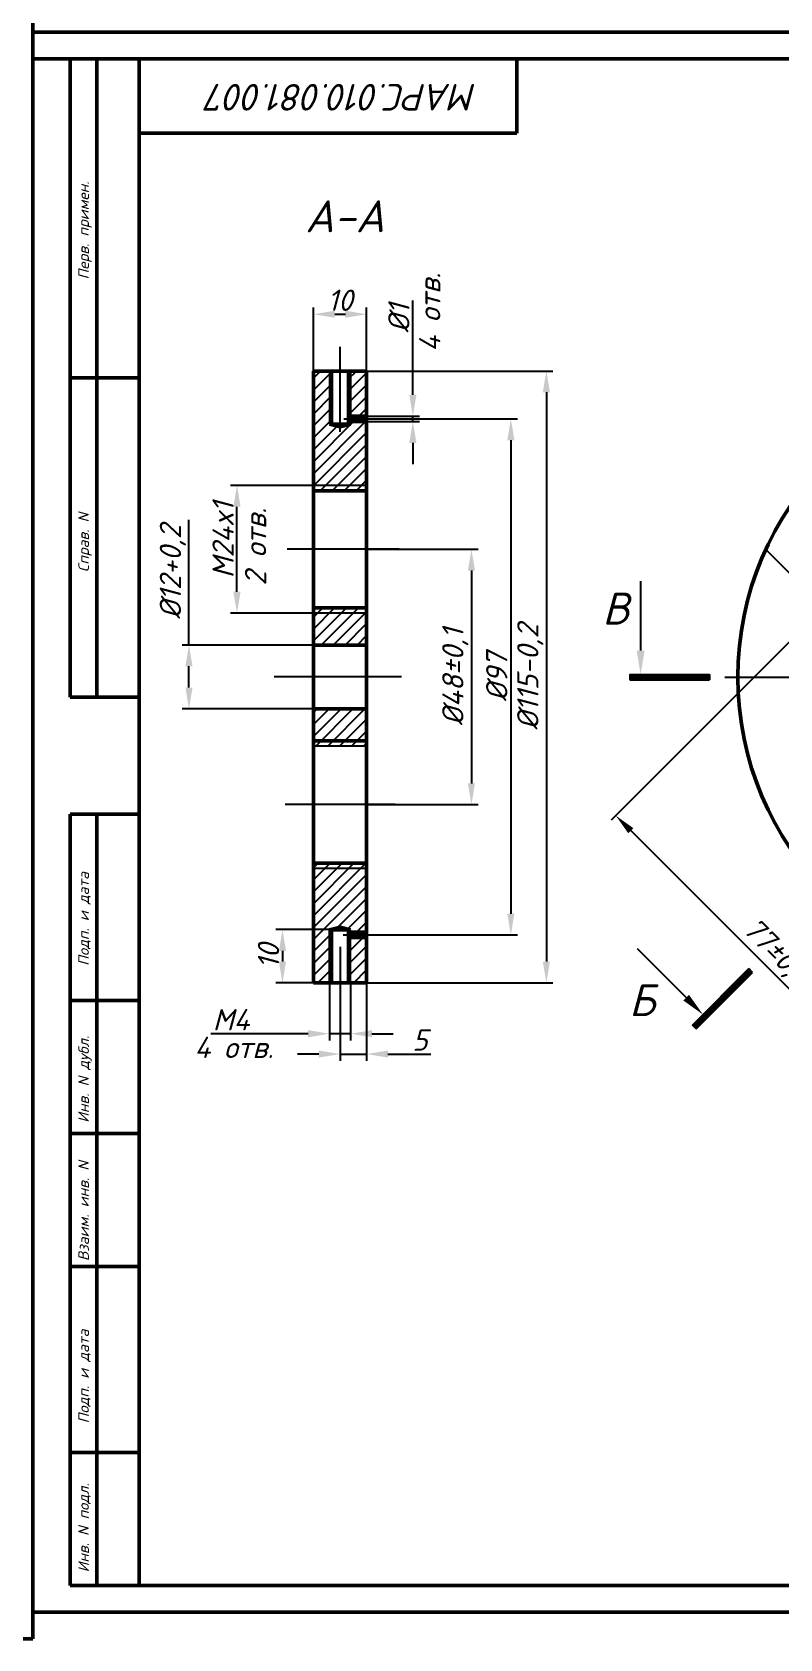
# Model space of a CAD drawing. Header units: millimetres. Extents: x -5427 to 3670, y -5891 to 948.
# Drawn here: x -5007.3 to -4866.6, y -235.5 to 66.5 of the extents above; entities that cross this region are included whole.
import ezdxf

# ---------------------------------------------------------------- set-up
doc = ezdxf.new("R2010")
doc.units = ezdxf.units.MM
doc.header["$MEASUREMENT"] = 0
doc.linetypes.add('ACAD_ISO04W100', pattern=[30, 24, -3, 0, -3])
doc.layers.add('оси', color=1, linetype='ACAD_ISO04W100')
doc.layers.add('Толстые', color=7, linetype='Continuous', lineweight=50)
doc.layers.add('Тонкие', color=140, linetype='Continuous', lineweight=25)
doc.styles.get("Standard").update_dxf_attribs({"font": 'isocpeui.ttf'})
doc.styles.add('Для рамки', font='simplex.shx', dxfattribs={"oblique": 15, "height": 4})
doc.dimstyles.new('ISO-25', dxfattribs={"dimtxt": 4, "dimasz": 4, "dimexe": 1.25, "dimexo": 0, "dimtad": 1, "dimtxsty": 'Standard', "dimcen": 2.5, "dimadec": 0, "dimazin": 0, "dimtfac": 1, "dimtmove": 0, "dimatfit": 3, "dimfxl": 1, "dimarcsym": 0})

# ---------------------------------------------------------------- blocks, each defined once
blk = doc.blocks.new('BORDER')
for p, q in [((1, 1), (0, 1)), ((0, 1), (0, 0)), ((1, 0), (1, 1)), ((0, 0), (1, 0))]:
    blk.add_line(p, q)
blk = doc.blocks.new('*D550')
at = {"layer": 'Defpoints', "color": 0, "transparency": 16777216}
for p in [(-4858.39, -41.66), (-4803.94, -96.1), (-4843.06, -135.22)]:
    blk.add_point(p, dxfattribs=at)
at = {"layer": 'Тонкие', "color": 0, "lineweight": -2, "transparency": 16777216}
for p, q in [((-4858.39, -41.66), (-4898.39, -81.66)), ((-4894.67, -83.6), (-4845.88, -132.39)), ((-4803.94, -96.1), (-4843.94, -136.1))]:
    blk.add_line(p, q, dxfattribs=at)
at = {"layer": 'Тонкие', "color": 0, "transparency": 16777216}
for points in [[(-4894.2, -83.13), (-4895.15, -84.07), (-4897.5, -80.77)], [(-4845.41, -131.92), (-4846.36, -132.86), (-4843.06, -135.22)]]:
    blk.add_solid(points, dxfattribs=at)
at = {"layer": 'Тонкие', "color": 0, "transparency": 16777216, "insert": (-4867.62, -106.38), "char_height": 4, "attachment_point": 5, "rotation": 315}
blk.add_mtext('77%%p0,1', dxfattribs=at)
blk = doc.blocks.new('*D551')
at = {"layer": 'Defpoints', "color": 0, "transparency": 16777216}
for p in [(-4977.78, -48.71), (-4954.36, -48.71), (-4954.36, -60.71)]:
    blk.add_point(p, dxfattribs=at)
at = {"layer": 'Тонкие', "color": 0, "lineweight": -2, "transparency": 16777216}
for p, q in [((-4977.78, -48.71), (-4977.78, -25.21)), ((-4954.36, -48.71), (-4979.03, -48.71)), ((-4977.78, -56.71), (-4977.78, -52.71)), ((-4954.36, -60.71), (-4979.03, -60.71))]:
    blk.add_line(p, q, dxfattribs=at)
at = {"layer": 'Тонкие', "color": 0, "transparency": 16777216}
for points in [[(-4978.44, -52.71), (-4977.11, -52.71), (-4977.78, -48.71)], [(-4978.44, -56.71), (-4977.11, -56.71), (-4977.78, -60.71)]]:
    blk.add_solid(points, dxfattribs=at)
at = {"layer": 'Тонкие', "color": 0, "transparency": 16777216, "insert": (-4980.8, -34.96), "char_height": 4, "attachment_point": 5, "rotation": 90}
blk.add_mtext('%%c12+0,2', dxfattribs=at)
blk = doc.blocks.new('*D552')
at = {"layer": 'Defpoints', "color": 0, "transparency": 16777216}
for p in [(-4944.36, 2.79), (-4944.36, -112.21), (-4910.55, -112.21)]:
    blk.add_point(p, dxfattribs=at)
at = {"layer": 'Тонкие', "color": 0, "lineweight": -2, "transparency": 16777216}
for p, q in [((-4944.36, 2.79), (-4909.3, 2.79)), ((-4910.55, -1.21), (-4910.55, -108.21)), ((-4944.36, -112.21), (-4909.3, -112.21))]:
    blk.add_line(p, q, dxfattribs=at)
at = {"layer": 'Тонкие', "color": 0, "transparency": 16777216}
for points in [[(-4911.22, -1.21), (-4909.88, -1.21), (-4910.55, 2.79)], [(-4911.22, -108.21), (-4909.88, -108.21), (-4910.55, -112.21)]]:
    blk.add_solid(points, dxfattribs=at)
at = {"layer": 'Тонкие', "color": 0, "transparency": 16777216, "insert": (-4913.57, -54.71), "char_height": 4, "attachment_point": 5, "rotation": 90}
blk.add_mtext('%%c115-0,2', dxfattribs=at)
blk = doc.blocks.new('*D553')
at = {"layer": 'Defpoints', "color": 0, "transparency": 16777216}
for p in [(-4944.36, -6.21), (-4944.36, -103.21), (-4917.23, -103.21)]:
    blk.add_point(p, dxfattribs=at)
at = {"layer": 'Тонкие', "color": 0, "lineweight": -2, "transparency": 16777216}
for p, q in [((-4944.36, -6.21), (-4915.98, -6.21)), ((-4917.23, -10.21), (-4917.23, -99.21)), ((-4944.36, -103.21), (-4915.98, -103.21))]:
    blk.add_line(p, q, dxfattribs=at)
at = {"layer": 'Тонкие', "color": 0, "transparency": 16777216}
for points in [[(-4917.89, -10.21), (-4916.56, -10.21), (-4917.23, -6.21)], [(-4917.89, -99.21), (-4916.56, -99.21), (-4917.23, -103.21)]]:
    blk.add_solid(points, dxfattribs=at)
at = {"layer": 'Тонкие', "color": 0, "transparency": 16777216, "insert": (-4919.88, -54.71), "char_height": 4, "attachment_point": 5, "rotation": 90}
blk.add_mtext('%%c97', dxfattribs=at)
blk = doc.blocks.new('*D554')
at = {"layer": 'Defpoints', "color": 0, "transparency": 16777216}
for p in [(-4944.36, -30.71), (-4944.36, -78.71), (-4924.64, -78.71)]:
    blk.add_point(p, dxfattribs=at)
at = {"layer": 'Тонкие', "color": 0, "lineweight": -2, "transparency": 16777216}
for p, q in [((-4944.36, -30.71), (-4923.39, -30.71)), ((-4924.64, -34.71), (-4924.64, -74.71)), ((-4944.36, -78.71), (-4923.39, -78.71))]:
    blk.add_line(p, q, dxfattribs=at)
at = {"layer": 'Тонкие', "color": 0, "transparency": 16777216}
for points in [[(-4925.31, -34.71), (-4923.98, -34.71), (-4924.64, -30.71)], [(-4925.31, -74.71), (-4923.98, -74.71), (-4924.64, -78.71)]]:
    blk.add_solid(points, dxfattribs=at)
at = {"layer": 'Тонкие', "color": 0, "transparency": 16777216, "insert": (-4927.67, -54.71), "char_height": 4, "attachment_point": 5, "rotation": 90}
blk.add_mtext('%%c48%%p0,1', dxfattribs=at)
blk = doc.blocks.new('*D555')
at = {"layer": 'Defpoints', "color": 0, "transparency": 16777216}
for p in [(-4951.36, -112.21), (-4947.36, -112.21), (-4947.36, -121.77)]:
    blk.add_point(p, dxfattribs=at)
at = {"layer": 'Тонкие', "color": 0, "lineweight": -2, "transparency": 16777216}
for p, q in [((-4951.36, -112.21), (-4951.36, -123.02)), ((-4947.36, -112.21), (-4947.36, -123.02)), ((-4955.36, -121.77), (-4973.68, -121.77)), ((-4947.36, -121.77), (-4951.36, -121.77)), ((-4943.36, -121.77), (-4939.36, -121.77))]:
    blk.add_line(p, q, dxfattribs=at)
at = {"layer": 'Тонкие', "color": 0, "transparency": 16777216}
for points in [[(-4955.36, -121.1), (-4955.36, -122.44), (-4951.36, -121.77)], [(-4943.36, -121.1), (-4943.36, -122.44), (-4947.36, -121.77)]]:
    blk.add_solid(points, dxfattribs=at)
at = {"layer": 'Тонкие', "color": 0, "transparency": 16777216, "insert": (-4969.84, -119.14), "char_height": 4, "attachment_point": 5}
blk.add_mtext('M4', dxfattribs=at)
blk = doc.blocks.new('*D556')
at = {"layer": 'Defpoints', "color": 0, "transparency": 16777216}
for p in [(-4951.36, -102.21), (-4960.18, -112.21), (-4951.36, -112.21)]:
    blk.add_point(p, dxfattribs=at)
at = {"layer": 'Тонкие', "color": 0, "lineweight": -2, "transparency": 16777216}
for p, q in [((-4951.36, -102.21), (-4961.43, -102.21)), ((-4960.18, -106.21), (-4960.18, -108.21)), ((-4951.36, -112.21), (-4961.43, -112.21))]:
    blk.add_line(p, q, dxfattribs=at)
at = {"layer": 'Тонкие', "color": 0, "transparency": 16777216}
for points in [[(-4960.85, -106.21), (-4959.52, -106.21), (-4960.18, -102.21)], [(-4960.85, -108.21), (-4959.52, -108.21), (-4960.18, -112.21)]]:
    blk.add_solid(points, dxfattribs=at)
at = {"layer": 'Тонкие', "color": 0, "transparency": 16777216, "insert": (-4962.81, -107.21), "char_height": 4, "attachment_point": 5, "rotation": 90}
blk.add_mtext('10', dxfattribs=at)
blk = doc.blocks.new('*D557')
at = {"layer": 'Defpoints', "color": 0, "transparency": 16777216}
for p in [(-4949.36, -112.21), (-4944.36, -112.21), (-4944.36, -125.59)]:
    blk.add_point(p, dxfattribs=at)
at = {"layer": 'Тонкие', "color": 0, "lineweight": -2, "transparency": 16777216}
for p, q in [((-4949.36, -112.21), (-4949.36, -126.84)), ((-4944.36, -112.21), (-4944.36, -126.84)), ((-4953.36, -125.59), (-4957.36, -125.59)), ((-4949.36, -125.59), (-4944.36, -125.59)), ((-4940.36, -125.59), (-4932.3, -125.59))]:
    blk.add_line(p, q, dxfattribs=at)
at = {"layer": 'Тонкие', "color": 0, "transparency": 16777216}
for points in [[(-4953.36, -124.93), (-4953.36, -126.26), (-4949.36, -125.59)], [(-4940.36, -124.93), (-4940.36, -126.26), (-4944.36, -125.59)]]:
    blk.add_solid(points, dxfattribs=at)
at = {"layer": 'Тонкие', "color": 0, "transparency": 16777216, "insert": (-4934.33, -122.97), "char_height": 4, "attachment_point": 5}
blk.add_mtext('5', dxfattribs=at)
blk = doc.blocks.new('*D558')
at = {"layer": 'Defpoints', "color": 0, "transparency": 16777216}
for p in [(-4968.74, -18.71), (-4954.31, -18.71), (-4954.36, -42.71)]:
    blk.add_point(p, dxfattribs=at)
at = {"layer": 'Тонкие', "color": 0, "lineweight": -2, "transparency": 16777216}
for p, q in [((-4954.31, -18.71), (-4969.99, -18.71)), ((-4968.74, -38.71), (-4968.74, -22.71)), ((-4954.36, -42.71), (-4969.99, -42.71))]:
    blk.add_line(p, q, dxfattribs=at)
at = {"layer": 'Тонкие', "color": 0, "transparency": 16777216}
for points in [[(-4969.41, -22.71), (-4968.07, -22.71), (-4968.74, -18.71)], [(-4969.41, -38.71), (-4968.07, -38.71), (-4968.74, -42.71)]]:
    blk.add_solid(points, dxfattribs=at)
at = {"layer": 'Тонкие', "color": 0, "transparency": 16777216, "insert": (-4971.36, -28.97), "char_height": 4, "attachment_point": 5, "rotation": 90}
blk.add_mtext('M24x1', dxfattribs=at)
blk = doc.blocks.new('*D559')
at = {"layer": 'Defpoints', "color": 0, "transparency": 16777216}
for p in [(-4944.36, 13.46), (-4954.36, 2.79), (-4944.36, 2.79)]:
    blk.add_point(p, dxfattribs=at)
at = {"layer": 'Тонкие', "color": 0, "lineweight": -2, "transparency": 16777216}
for p, q in [((-4954.36, 2.79), (-4954.36, 14.71)), ((-4950.36, 13.46), (-4948.36, 13.46)), ((-4944.36, 2.79), (-4944.36, 14.71))]:
    blk.add_line(p, q, dxfattribs=at)
at = {"layer": 'Тонкие', "color": 0, "transparency": 16777216}
for points in [[(-4950.36, 14.13), (-4950.36, 12.8), (-4954.36, 13.46)], [(-4948.36, 14.13), (-4948.36, 12.8), (-4944.36, 13.46)]]:
    blk.add_solid(points, dxfattribs=at)
at = {"layer": 'Тонкие', "color": 0, "transparency": 16777216, "insert": (-4949.36, 16.09), "char_height": 4, "attachment_point": 5}
blk.add_mtext('10', dxfattribs=at)
blk = doc.blocks.new('*D560')
at = {"layer": 'Defpoints', "color": 0, "transparency": 16777216}
for p in [(-4944.36, -5.71), (-4944.36, -6.71), (-4935.66, -6.71)]:
    blk.add_point(p, dxfattribs=at)
at = {"layer": 'Тонкие', "color": 0, "lineweight": -2, "transparency": 16777216}
for p, q in [((-4935.66, -1.71), (-4935.66, 16.03)), ((-4944.36, -5.71), (-4934.41, -5.71)), ((-4935.66, -6.71), (-4935.66, -5.71)), ((-4944.36, -6.71), (-4934.41, -6.71)), ((-4935.66, -10.71), (-4935.66, -14.71))]:
    blk.add_line(p, q, dxfattribs=at)
at = {"layer": 'Тонкие', "color": 0, "transparency": 16777216}
for points in [[(-4936.33, -1.71), (-4934.99, -1.71), (-4935.66, -5.71)], [(-4936.33, -10.71), (-4934.99, -10.71), (-4935.66, -6.71)]]:
    blk.add_solid(points, dxfattribs=at)
at = {"layer": 'Тонкие', "color": 0, "transparency": 16777216, "insert": (-4938.29, 12.71), "char_height": 4, "attachment_point": 5, "rotation": 90}
blk.add_mtext('%%c1', dxfattribs=at)

msp = doc.modelspace()

# ---------------------------------------------------------------- hatches: boundary and pattern name
at = {"layer": 'Тонкие'}
h = msp.add_hatch(dxfattribs=at)
h.set_pattern_fill('ANSI37', color=256, scale=0.05, style=0)
h.set_pattern_definition([(45, (-7312.65057, 728.60746), (-0.1122532015, 0.1122532015), []), (135, (-7312.65057, 728.60746), (-0.1122532015, -0.1122532015), [])])
h.paths.add_polyline_path([(-4871.747, -110.249), (-4872.454, -109.542), (-4883.061, -120.148), (-4882.354, -120.856)])
h.paths.add_polyline_path([(-4755.404, 6.858), (-4756.111, 7.565), (-4766.717, -3.042), (-4766.01, -3.749)])
h = msp.add_hatch(dxfattribs=at)
h.set_pattern_fill('ANSI31', color=256, scale=0.5, style=0)
h.set_pattern_definition([(45, (-7338.8545, 728.6075), (-1.122532, 1.122532), [])])
h.paths.add_polyline_path([(-4947.364, -112.214), (-4944.364, -112.214), (-4944.364, -103.714), (-4947.364, -103.714)])
h.paths.add_polyline_path([(-4949.364, -101.714), (-4947.364, -102.214), (-4947.364, -102.714), (-4944.364, -102.714), (-4944.364, -90.714), (-4954.364, -90.714), (-4954.364, -112.214), (-4951.364, -112.214), (-4951.364, -102.214)])
h.paths.add_polyline_path([(-4954.364, -60.714), (-4954.364, -66.714), (-4944.364, -66.714), (-4944.364, -60.714)])
h.paths.add_polyline_path([(-4954.364, -42.714), (-4954.364, -48.714), (-4944.364, -48.714), (-4944.364, -42.714)])
h.paths.add_polyline_path([(-4944.364, -18.714), (-4944.364, -6.714), (-4947.364, -6.714), (-4947.364, -7.214), (-4949.364, -7.714), (-4949.364, -7.714), (-4951.364, -7.214), (-4951.364, 2.786), (-4954.364, 2.786), (-4954.364, -18.714)])
h.paths.add_polyline_path([(-4947.364, -5.714), (-4944.364, -5.714), (-4944.364, 2.786), (-4947.364, 2.786)])
h.paths.add_polyline_path([(-4954.364, -89.714), (-4954.364, -90.714), (-4944.364, -90.714), (-4944.364, -89.714)])
h.paths.add_polyline_path([(-4954.364, -66.714), (-4954.364, -67.714), (-4944.364, -67.714), (-4944.364, -66.714)])
h.paths.add_polyline_path([(-4944.364, -42.714), (-4944.364, -41.714), (-4954.364, -41.714), (-4954.364, -42.714)])
h.paths.add_polyline_path([(-4944.364, -19.714), (-4944.364, -18.714), (-4954.364, -18.714), (-4954.364, -19.714)])
h.paths.add_polyline_path([(-4947.764, -112.214), (-4947.364, -112.214), (-4947.364, -103.714), (-4947.764, -103.714)], flags=17)
h.paths.add_polyline_path([(-4950.964, -102.214), (-4951.364, -102.214), (-4951.364, -112.214), (-4950.964, -112.214)], flags=17)
h.paths.add_polyline_path([(-4951.364, -7.214), (-4950.964, -7.214), (-4950.964, 2.786), (-4951.364, 2.786)], flags=16)
h.paths.add_polyline_path([(-4947.364, 2.786), (-4947.764, 2.786), (-4947.764, -5.714), (-4947.364, -5.714)], flags=17)
h.paths.add_polyline_path([(-4947.764, -7.214), (-4947.364, -7.214), (-4947.364, -6.714), (-4947.764, -6.714)], flags=17)
h = msp.add_hatch(dxfattribs=at)
h.set_pattern_fill('ANSI37', color=256, scale=0.05, style=0)
h.set_pattern_definition([(45, (-8521.66982, 717.60746), (-0.1122532015, 0.1122532015), []), (135, (-8521.66982, 717.60746), (-0.1122532015, -0.1122532015), [])])
h.paths.add_polyline_path([(-4879.854, -54.254), (-4894.854, -54.254), (-4894.854, -55.254), (-4879.854, -55.254)])
h.paths.add_polyline_path([(-4735.32, -54.097), (-4750.32, -54.097), (-4750.32, -55.097), (-4735.32, -55.097)])

# ---------------------------------------------------------------- linework, layer by layer
at = {"layer": 'оси'}
for p, q in [((-4949.364, -8.623), (-4949.364, 7.319)), ((-4948.665, -6.214), (-4942.686, -6.214)), ((-4938.25, -30.714), (-4959.307, -30.714)), ((-4793.042, -107), (-4869.282, -30.759)), ((-4937.775, -54.721), (-4962.131, -54.707)), ((-4876.977, -54.738), (-4756.375, -54.738)), ((-4938.985, -78.714), (-4959.674, -78.714)), ((-4949.364, -105.452), (-4949.364, -117.747)), ((-4948.756, -103.214), (-4942.537, -103.214))]:
    msp.add_line(p, q, dxfattribs=at)
at = {"layer": 'Толстые'}
for p, q in [((-5000.097, -58.514), (-5000.097, 61.486)), ((-5000.097, 61.486), (-4987.097, 61.486)), ((-4995.097, -58.514), (-4995.097, 61.486)), ((-4987.097, 1.486), (-5000.097, 1.486)), ((-4954.364, 2.786), (-4954.364, -112.214)), ((-4954.364, 2.786), (-4944.364, 2.786)), ((-4950.964, 2.786), (-4950.964, -7.214)), ((-4947.764, 2.786), (-4947.764, -7.214)), ((-4947.364, 2.786), (-4945.364, 2.786)), ((-4944.364, 2.786), (-4944.364, -112.214)), ((-4947.764, -5.714), (-4944.364, -5.714)), ((-4951.364, -7.214), (-4947.364, -7.214)), ((-4949.364, -7.714), (-4951.364, -7.214)), ((-4949.364, -7.714), (-4947.364, -7.214)), ((-4947.764, -6.714), (-4944.364, -6.714)), ((-4944.364, -19.714), (-4954.364, -19.714)), ((-4944.364, -41.714), (-4954.364, -41.714)), ((-4944.364, -48.714), (-4954.364, -48.714)), ((-4987.097, -58.514), (-5000.097, -58.514)), ((-4944.364, -60.714), (-4954.364, -60.714)), ((-4944.364, -66.714), (-4954.364, -66.714)), ((-5000.097, -225.514), (-5000.118, -80.52)), ((-5000.097, -80.514), (-4987.097, -80.514)), ((-4995.097, -225.514), (-4995.097, -80.514)), ((-4944.364, -89.714), (-4954.364, -89.714)), ((-4951.364, -102.214), (-4949.364, -101.714)), ((-4951.364, -102.214), (-4947.364, -102.214)), ((-4950.964, -112.214), (-4950.964, -102.214)), ((-4949.364, -101.714), (-4947.364, -102.214)), ((-4947.764, -112.214), (-4947.764, -102.214)), ((-4947.764, -102.714), (-4944.364, -102.714)), ((-4947.764, -103.714), (-4944.364, -103.714)), ((-4954.364, -112.214), (-4944.364, -112.214)), ((-5000.097, -115.514), (-4987.097, -115.514)), ((-5000.097, -140.514), (-4987.097, -140.514)), ((-5000.097, -165.514), (-4987.097, -165.514)), ((-5000.097, -200.514), (-4987.097, -200.514))]:
    msp.add_line(p, q, dxfattribs=at)
for points in [[(-4999.118, 61.486), (-4987.118, 61.486), (-4592.118, 61.486)], [(-4987.118, 61.486), (-4987.118, -225.514)], [(-4916.118, 47.486), (-4916.118, 61.486)], [(-4916.118, 47.486), (-4986.118, 47.486), (-4987.118, 47.486)], [(-4592.118, -225.514), (-4777.118, -225.514), (-4987.118, -225.514), (-5000.097, -225.514)]]:
    msp.add_lwpolyline(points, dxfattribs=at)
msp.add_circle((-4817.021, -54.738), 57.5, dxfattribs=at)
at = {"layer": 'Тонкие'}
for p, q in [((-4951.364, 2.786), (-4951.364, -7.214)), ((-4947.364, 2.786), (-4947.364, -7.214)), ((-4944.364, -18.714), (-4954.364, -18.714)), ((-4892.814, -36.697), (-4892.814, -49.754)), ((-4944.364, -42.714), (-4954.364, -42.714)), ((-4894.854, -54.254), (-4879.854, -54.254)), ((-4894.854, -54.254), (-4894.854, -55.254)), ((-4879.854, -54.254), (-4879.854, -55.254)), ((-4894.854, -55.254), (-4879.854, -55.254)), ((-4944.364, -67.714), (-4954.364, -67.714)), ((-4944.364, -90.714), (-4954.364, -90.714)), ((-4951.364, -112.214), (-4951.364, -102.214)), ((-4947.364, -112.214), (-4947.364, -102.214)), ((-4893.497, -105.755), (-4884.264, -114.988)), ((-4883.061, -120.148), (-4872.454, -109.542)), ((-4882.354, -120.856), (-4871.747, -110.249)), ((-4871.747, -110.249), (-4872.454, -109.542)), ((-4882.354, -120.856), (-4883.061, -120.148))]:
    msp.add_line(p, q, dxfattribs=at)
for points in [[(-4893.564, -49.754), (-4892.064, -49.754), (-4892.814, -54.254)], [(-4884.795, -115.518), (-4883.734, -114.458), (-4881.082, -118.17)]]:
    msp.add_solid(points, dxfattribs=at)

# ---------------------------------------------------------------- block references
at = {"layer": 'Толстые', "xscale": 594, "yscale": 420, "zscale": 594, "rotation": 90}
msp.add_blockref('BORDER', (-5007.118, -235.514), dxfattribs=at)
at = {"layer": 'Толстые', "xscale": 420, "yscale": 297, "zscale": 420}
for p in [(-5007.118, 61.486), (-5007.118, -230.514)]:
    msp.add_blockref('BORDER', p, dxfattribs=at)

# ---------------------------------------------------------------- texts
at = {"layer": 'Тонкие'}
for s, height, rotation, p in [('МАРС.010.081.007', 5, 180, (-4923.537, 56.749)), ('4 отв.', 4, 90, (-4930.479, 6.393)), ('2 отв.', 4, 90, (-4963.24, -37.543))]:
    msp.add_text(s, height=height, rotation=rotation, dxfattribs=at).set_placement(p)
at = {"layer": 'Тонкие', "style": 'Для рамки', "oblique": 15}
for s, p in [('Перв. примен.', (-4996.597, 19.986)), ('Справ. N', (-4996.597, -35.014)), ('Подп. и дата', (-4996.597, -109.014)), ('Инв. N дубл.', (-4996.597, -138.514)), ('Взаим. инв. N', (-4996.597, -164.514)), ('Подп. и дата', (-4996.597, -195.014)), ('Инв. N подл.', (-4996.597, -223.014))]:
    msp.add_text(s, height=2, rotation=90, dxfattribs=at).set_placement(p)
at = {"layer": 'Тонкие'}
for s, height, p in [('А-А', 6, (-4955.896, 28.871)), ('В', 6, (-4900.025, -44.864)), ('Б', 6, (-4895.014, -118.466)), ('4 отв.', 4, (-4976.751, -126.341))]:
    msp.add_text(s, height=height, dxfattribs=at).set_placement(p)

# ---------------------------------------------------------------- dimensions: what is measured, and where the dimension line sits
dim = msp.add_linear_dim(base=(-4944.364, 13.463), p1=(-4954.364, 2.786), p2=(-4944.364, 2.786), dimstyle='ISO-25', dxfattribs=at)
dim.commit()
dim.dimension.update_dxf_attribs({"geometry": '*D559', "text_midpoint": (-4949.364, 16.088)})
for base, p1, p2, angle, text, picture, middle, dimtype in [((-4935.661, -6.714), (-4944.364, -5.714), (-4944.364, -6.714), 90, '%%c1', '*D560', (-4935.661, 12.711), 160), ((-4968.739, -18.714), (-4954.364, -42.714), (-4954.311, -18.714), 90, 'M24x1', '*D558', (-4968.739, -28.965), 160), ((-4843.056, -135.22), (-4858.386, -41.656), (-4803.939, -96.103), 315, '77%%p0,1', '*D550', (-4869.761, -108.515), 161)]:
    dim = msp.add_linear_dim(base=base, p1=p1, p2=p2, angle=angle, text=text, dimstyle='ISO-25', dxfattribs=at)
    dim.commit()
    dim.dimension.update_dxf_attribs({"geometry": picture, "text_midpoint": middle, "dimtype": dimtype})
for base, p1, p2, text, picture, middle in [((-4910.55, -112.214), (-4944.364, 2.786), (-4944.364, -112.214), '%%c115-0,2', '*D552', (-4913.575, -54.714)), ((-4917.227, -103.214), (-4944.364, -6.214), (-4944.364, -103.214), '%%c97', '*D553', (-4919.878, -54.714)), ((-4977.777, -48.714), (-4954.364, -60.714), (-4954.364, -48.714), '%%c12+0,2', '*D551', (-4980.802, -34.96)), ((-4924.644, -78.714), (-4944.364, -30.714), (-4944.364, -78.714), '%%c48%%p0,1', '*D554', (-4927.669, -54.714))]:
    dim = msp.add_linear_dim(base=base, p1=p1, p2=p2, angle=90, text=text, dimstyle='ISO-25', dxfattribs=at)
    dim.commit()
    dim.dimension.update_dxf_attribs({"geometry": picture, "text_midpoint": middle})
dim = msp.add_linear_dim(base=(-4960.182, -112.214), p1=(-4951.364, -102.214), p2=(-4951.364, -112.214), angle=90, dimstyle='ISO-25', dxfattribs=at)
dim.commit()
dim.dimension.update_dxf_attribs({"geometry": '*D556', "text_midpoint": (-4962.807, -107.214)})
dim = msp.add_linear_dim(base=(-4947.364, -121.769), p1=(-4951.364, -112.214), p2=(-4947.364, -112.214), text='M4', dimstyle='ISO-25', dxfattribs=at)
dim.commit()
dim.dimension.update_dxf_attribs({"geometry": '*D555', "text_midpoint": (-4969.844, -121.769), "dimtype": 160})
dim = msp.add_linear_dim(base=(-4944.364, -125.593), p1=(-4949.364, -112.214), p2=(-4944.364, -112.214), dimstyle='ISO-25', dxfattribs=at)
dim.commit()
dim.dimension.update_dxf_attribs({"geometry": '*D557', "text_midpoint": (-4934.333, -125.593), "dimtype": 160})

doc.saveas('drawing.dxf')
